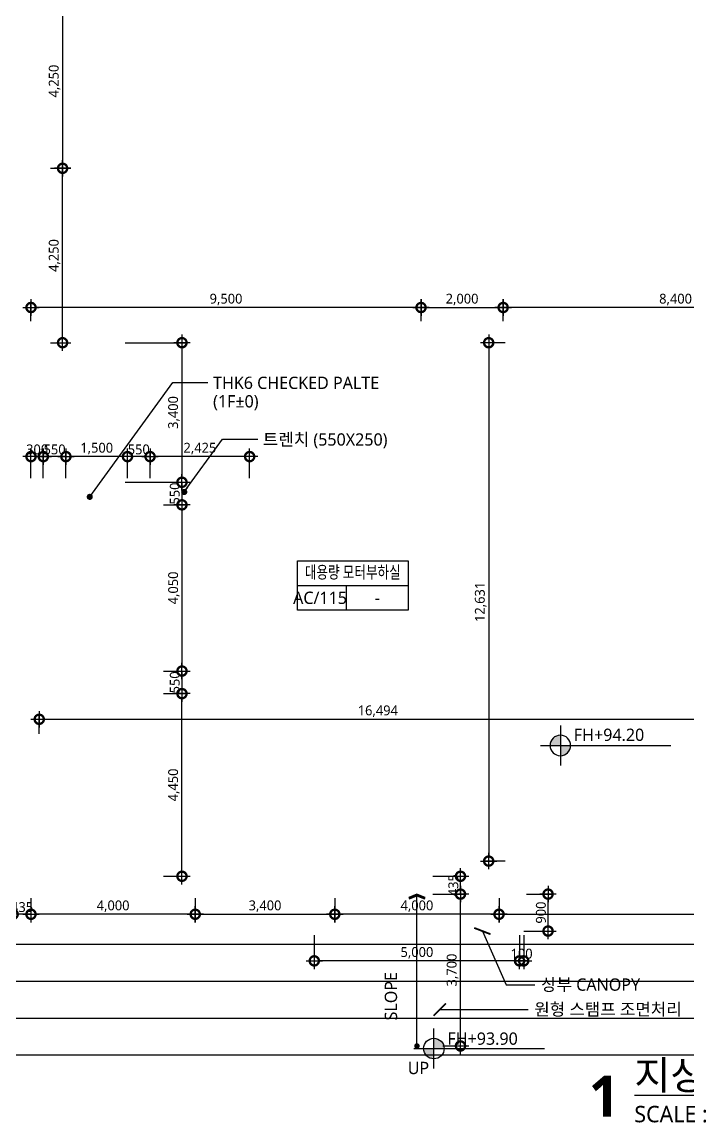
# Model space of a CAD drawing. Header units: millimetres. Extents: x 6046 to 249480, y 2179 to 57100.
# Drawn here: x 32453 to 48671, y 2179 to 29075 of the extents above; entities that cross this region are included whole.
import ezdxf
from ezdxf.enums import TextEntityAlignment as Align

# ---------------------------------------------------------------- set-up
doc = ezdxf.new("R2010")
doc.units = ezdxf.units.MM
doc.header["$LTSCALE"] = 100
doc.layers.get('DEFPOINTS').update_dxf_attribs({"color": 137})
for name, color, linetype in [('DIM1', 7, 'Continuous'), ('SYM', 6, 'Continuous'), ('SYM-LEAD', 6, 'Continuous'), ('SYM-LEVEL', 7, 'Continuous'), ('TEXT', 3, 'Continuous'), ('TEXT-NOTE', 6, 'Continuous')]:
    doc.layers.add(name, color=color, linetype=linetype)
doc.layers.add('TEMP', color=171, linetype='Continuous', plot=False)
doc.styles.add('스타일1', font='malgun.ttf')
doc.styles.add('스타일2', font='malgunbd.ttf')
doc.dimstyles.new('DIM-QD 1', dxfattribs={"dimtxt": 3, "dimasz": 1.5, "dimexe": 1, "dimexo": 0, "dimgap": 1, "dimtad": 1, "dimdec": 3, "dimdsep": 46, "dimlunit": 6, "dimtxsty": '스타일1', "dimblk1": 'ARCHTICK', "dimblk2": 'ARCHTICK', "dimsah": 1, "dimcen": 0, "dimclrd": 256, "dimclre": 256, "dimclrt": 3, "dimazin": 2, "dimtfac": 1, "dimtdec": 3, "dimtix": 1, "dimtmove": 2, "dimatfit": 3, "dimldrblk": 'ARCHTICK', "dimfxl": 1, "dimtolj": 1, "dimtzin": 0, "dimarcsym": 0})
doc.dimstyles.new('GAUN-100-I', dxfattribs={"dimscale": 100, "dimtxt": 2.4, "dimasz": 1, "dimexe": 1, "dimexo": 1, "dimgap": 0.5, "dimtad": 1, "dimdec": 0, "dimzin": 1, "dimdsep": 46, "dimlunit": 6, "dimtxsty": '스타일1', "dimblk": 'GAUN-DOT', "dimcen": -2, "dimdle": 2, "dimclrd": 256, "dimclre": 256, "dimclrt": 4, "dimadec": 0, "dimazin": 0, "dimtfac": 1, "dimtdec": 0, "dimtix": 1, "dimtmove": 2, "dimatfit": 3, "dimldrblk": 'DOTSMALL', "dimfxl": 1, "dimtolj": 1, "dimtzin": 1, "dimarcsym": 0})

# ---------------------------------------------------------------- blocks, each defined once
blk = doc.blocks.new('dwgtitle')
at = {"layer": 'SYM', "color": 3, "style": '스타일1'}
blk.add_text('SCALE :', height=4, dxfattribs=at).set_placement((12.25, -1.4))
for tag, p, height in [('%%UTITLE', (12.25, 6.59), 7), ('1/100', (34.89, -1.4), 4)]:
    blk.add_attdef(tag, p, '', height=height, dxfattribs=at)
at = {"layer": 'SYM', "color": 6, "style": '스타일2'}
blk.add_attdef('A', text='', height=10, dxfattribs=at).set_placement((4.89, 5), align=Align.MIDDLE)
blk = doc.blocks.new('room')
at = {"layer": 'TEXT-NOTE'}
for p, q in [((0, 0), (0, 12)), ((0, 12), (27, 12)), ((27, 12), (27, 0)), ((0, 6), (27, 6)), ((12, 0), (12, 6)), ((27, 0), (0, 0))]:
    blk.add_line(p, q, dxfattribs=at)
at = {"layer": 'TEXT-NOTE', "color": 3, "style": '스타일1'}
for tag, p in [('실명', (13.5, 9.28)), ('101', (5.53, 3.02)), ('2400', (19.5, 3))]:
    blk.add_attdef(tag, text='', height=3, dxfattribs=at).set_placement(p, align=Align.MIDDLE)
blk = doc.blocks.new('GAUN-DOT')
at = {"linetype": 'ByBlock'}
for p, q in [((2, 0), (-2, 0)), ((0, -2), (0, 2))]:
    blk.add_line(p, q, dxfattribs=at)
at = {"const_width": 2.25}
blk.add_lwpolyline([(0, 0.28125, 1), (0, -0.28125, 1)], format="xyb", close=True, dxfattribs=at)
blk = doc.blocks.new('*D80')
at = {"layer": 'DEFPOINTS', "color": 0, "transparency": 16777216}
for p in [(44170, 22120), (42170, 21687), (44170, 21687)]:
    blk.add_point(p, dxfattribs=at)
at = {"layer": 'DIM1', "lineweight": -2, "transparency": 16777216}
for p, q in [((42170, 21787), (42170, 22220)), ((42270, 22120), (44070, 22120)), ((44170, 21787), (44170, 22220))]:
    blk.add_line(p, q, dxfattribs=at)
at = {"layer": 'DIM1', "lineweight": -2, "transparency": 16777216, "xscale": 100, "yscale": 100, "zscale": 100, "rotation": 180}
blk.add_blockref('GAUN-DOT', (42170, 22120), dxfattribs=at)
at = {"layer": 'DIM1', "lineweight": -2, "transparency": 16777216, "xscale": 100, "yscale": 100, "zscale": 100}
blk.add_blockref('GAUN-DOT', (44170, 22120), dxfattribs=at)
at = {"layer": 'DIM1', "color": 4, "transparency": 16777216, "insert": (43170, 22314), "char_height": 240, "attachment_point": 5, "style": '스타일1'}
blk.add_mtext('\\A1;2,000', dxfattribs=at)
blk = doc.blocks.new('_DotSmall')
at = {"color": 0, "linetype": 'ByBlock', "const_width": 0.5}
blk.add_lwpolyline([(-0.0625, 0, 1), (0.0625, 0, 1)], format="xyb", close=True, dxfattribs=at)
blk = doc.blocks.new('*D81')
at = {"layer": 'DEFPOINTS', "color": 0, "transparency": 16777216}
for p in [(44170, 22120), (44170, 21687), (52570, 21687)]:
    blk.add_point(p, dxfattribs=at)
at = {"layer": 'DIM1', "lineweight": -2, "transparency": 16777216}
for p, q in [((44170, 21787), (44170, 22220)), ((52470, 22120), (44270, 22120)), ((52570, 21787), (52570, 22220))]:
    blk.add_line(p, q, dxfattribs=at)
at = {"layer": 'DIM1', "lineweight": -2, "transparency": 16777216, "xscale": 100, "yscale": 100, "zscale": 100, "rotation": 180}
blk.add_blockref('GAUN-DOT', (44170, 22120), dxfattribs=at)
at = {"layer": 'DIM1', "lineweight": -2, "transparency": 16777216, "xscale": 100, "yscale": 100, "zscale": 100}
blk.add_blockref('GAUN-DOT', (52570, 22120), dxfattribs=at)
at = {"layer": 'DIM1', "color": 4, "transparency": 16777216, "insert": (48370, 22314), "char_height": 240, "attachment_point": 5, "style": '스타일1'}
blk.add_mtext('\\A1;8,400', dxfattribs=at)
blk = doc.blocks.new('*D83')
at = {"layer": 'DEFPOINTS', "color": 0, "transparency": 16777216}
for p in [(32670, 22120), (32670, 21687), (42170, 21687)]:
    blk.add_point(p, dxfattribs=at)
at = {"layer": 'DIM1', "lineweight": -2, "transparency": 16777216}
for p, q in [((32670, 21787), (32670, 22220)), ((42070, 22120), (32770, 22120)), ((42170, 21787), (42170, 22220))]:
    blk.add_line(p, q, dxfattribs=at)
at = {"layer": 'DIM1', "lineweight": -2, "transparency": 16777216, "xscale": 100, "yscale": 100, "zscale": 100, "rotation": 180}
blk.add_blockref('GAUN-DOT', (32670, 22120), dxfattribs=at)
at = {"layer": 'DIM1', "lineweight": -2, "transparency": 16777216, "xscale": 100, "yscale": 100, "zscale": 100}
blk.add_blockref('GAUN-DOT', (42170, 22120), dxfattribs=at)
at = {"layer": 'DIM1', "color": 4, "transparency": 16777216, "insert": (37420, 22314), "char_height": 240, "attachment_point": 5, "style": '스타일1'}
blk.add_mtext('\\A1;9,500', dxfattribs=at)
blk = doc.blocks.new('*D95')
at = {"layer": 'DEFPOINTS', "color": 0, "transparency": 16777216}
for p in [(36670, 7827), (40070, 7827), (40070, 7336)]:
    blk.add_point(p, dxfattribs=at)
at = {"layer": 'DIM1', "lineweight": -2, "transparency": 16777216}
for p, q in [((36670, 7727), (36670, 7236)), ((40070, 7727), (40070, 7236)), ((36770, 7336), (39970, 7336))]:
    blk.add_line(p, q, dxfattribs=at)
at = {"layer": 'DIM1', "lineweight": -2, "transparency": 16777216, "xscale": 100, "yscale": 100, "zscale": 100, "rotation": 180}
blk.add_blockref('GAUN-DOT', (36670, 7336), dxfattribs=at)
at = {"layer": 'DIM1', "lineweight": -2, "transparency": 16777216, "xscale": 100, "yscale": 100, "zscale": 100}
blk.add_blockref('GAUN-DOT', (40070, 7336), dxfattribs=at)
at = {"layer": 'DIM1', "color": 4, "transparency": 16777216, "insert": (38370, 7531), "char_height": 240, "attachment_point": 5, "style": '스타일1'}
blk.add_mtext('\\A1;3,400', dxfattribs=at)
blk = doc.blocks.new('*D96')
at = {"layer": 'DEFPOINTS', "color": 0, "transparency": 16777216}
for p in [(40070, 7827), (44070, 7827), (40070, 7336)]:
    blk.add_point(p, dxfattribs=at)
at = {"layer": 'DIM1', "lineweight": -2, "transparency": 16777216}
for p, q in [((40070, 7727), (40070, 7236)), ((44070, 7727), (44070, 7236)), ((43970, 7336), (40170, 7336))]:
    blk.add_line(p, q, dxfattribs=at)
at = {"layer": 'DIM1', "lineweight": -2, "transparency": 16777216, "xscale": 100, "yscale": 100, "zscale": 100, "rotation": 180}
blk.add_blockref('GAUN-DOT', (40070, 7336), dxfattribs=at)
at = {"layer": 'DIM1', "lineweight": -2, "transparency": 16777216, "xscale": 100, "yscale": 100, "zscale": 100}
blk.add_blockref('GAUN-DOT', (44070, 7336), dxfattribs=at)
at = {"layer": 'DIM1', "color": 4, "transparency": 16777216, "insert": (42070, 7531), "char_height": 240, "attachment_point": 5, "style": '스타일1'}
blk.add_mtext('\\A1;4,000', dxfattribs=at)
blk = doc.blocks.new('*D97')
at = {"layer": 'DEFPOINTS', "color": 0, "transparency": 16777216}
for p in [(44070, 7827), (56670, 7827), (56670, 7336)]:
    blk.add_point(p, dxfattribs=at)
at = {"layer": 'DIM1', "lineweight": -2, "transparency": 16777216}
for p, q in [((44070, 7727), (44070, 7236)), ((56670, 7727), (56670, 7236)), ((44170, 7336), (56570, 7336))]:
    blk.add_line(p, q, dxfattribs=at)
at = {"layer": 'DIM1', "lineweight": -2, "transparency": 16777216, "xscale": 100, "yscale": 100, "zscale": 100, "rotation": 180}
blk.add_blockref('GAUN-DOT', (44070, 7336), dxfattribs=at)
at = {"layer": 'DIM1', "lineweight": -2, "transparency": 16777216, "xscale": 100, "yscale": 100, "zscale": 100}
blk.add_blockref('GAUN-DOT', (56670, 7336), dxfattribs=at)
at = {"layer": 'DIM1', "color": 4, "transparency": 16777216, "insert": (50370, 7531), "char_height": 240, "attachment_point": 5, "style": '스타일1'}
blk.add_mtext('\\A1;12,600', dxfattribs=at)
blk = doc.blocks.new('LEVEL1')
at = {"layer": 'SYM-LEVEL'}
h = blk.add_hatch(color=6, dxfattribs=at)
edge = h.paths.add_edge_path()
edge.add_ellipse((4.87, 0), major_axis=(1.77, 1.77), ratio=1, start_angle=405, end_angle=495)
edge.add_line((2.37, 0), (4.87, 0))
edge.add_line((4.87, 0), (4.87, 2.5))
edge = h.paths.add_edge_path()
edge.add_ellipse((4.87, 0), major_axis=(1.77, 1.77), ratio=1, start_angle=225, end_angle=315)
edge.add_line((7.37, 0), (4.87, 0))
edge.add_line((4.87, 0), (4.87, -2.5))
at = {"layer": 'SYM-LEVEL', "color": 6}
for p, q in [((4.87, 4.87), (4.87, -4.87)), ((0, 0), (9.74, 0)), ((9.07, 0), (31.8, 0))]:
    blk.add_line(p, q, dxfattribs=at)
blk.add_ellipse((4.87, 0), major_axis=(1.77, 1.77), ratio=1, start_param=5.497787, end_param=11.780972, dxfattribs=at)
at = {"layer": 'SYM-LEVEL', "color": 3, "style": '스타일1'}
for tag, p in [('1층-바닥마감', (8.16, 1.11)), ('EL-+100', (8.16, -3.93))]:
    blk.add_attdef(tag, p, '', height=3, dxfattribs=at)
blk = doc.blocks.new('*D99')
at = {"layer": 'DEFPOINTS', "color": 0, "transparency": 16777216}
for p in [(44642, 7827), (45264, 7827), (44570, 6927)]:
    blk.add_point(p, dxfattribs=at)
at = {"layer": 'DIM1', "lineweight": -2, "transparency": 16777216}
for p, q in [((44742, 7827), (45364, 7827)), ((45264, 7027), (45264, 7727)), ((44670, 6927), (45364, 6927))]:
    blk.add_line(p, q, dxfattribs=at)
at = {"layer": 'DIM1', "lineweight": -2, "transparency": 16777216, "xscale": 100, "yscale": 100, "zscale": 100}
for p, rotation in [((45264, 7827), 90), ((45264, 6927), 270)]:
    blk.add_blockref('GAUN-DOT', p, dxfattribs=dict(at, rotation=rotation))
at = {"layer": 'DIM1', "color": 4, "transparency": 16777216, "insert": (45090, 7377), "char_height": 240, "attachment_point": 5, "rotation": 90, "style": '스타일1'}
blk.add_mtext('\\A1;900', dxfattribs=at)
blk = doc.blocks.new('*D100')
at = {"layer": 'DEFPOINTS', "color": 0, "transparency": 16777216}
for p in [(39570, 6927), (44570, 6927), (39570, 6201)]:
    blk.add_point(p, dxfattribs=at)
at = {"layer": 'DIM1', "lineweight": -2, "transparency": 16777216}
for p, q in [((39570, 6827), (39570, 6101)), ((44570, 6827), (44570, 6101)), ((44470, 6201), (39670, 6201))]:
    blk.add_line(p, q, dxfattribs=at)
at = {"layer": 'DIM1', "lineweight": -2, "transparency": 16777216, "xscale": 100, "yscale": 100, "zscale": 100, "rotation": 180}
blk.add_blockref('GAUN-DOT', (39570, 6201), dxfattribs=at)
at = {"layer": 'DIM1', "lineweight": -2, "transparency": 16777216, "xscale": 100, "yscale": 100, "zscale": 100}
blk.add_blockref('GAUN-DOT', (44570, 6201), dxfattribs=at)
at = {"layer": 'DIM1', "color": 4, "transparency": 16777216, "insert": (42070, 6395), "char_height": 240, "attachment_point": 5, "style": '스타일1'}
blk.add_mtext('\\A1;5,000', dxfattribs=at)
blk = doc.blocks.new('*D101')
at = {"layer": 'DEFPOINTS', "color": 0, "transparency": 16777216}
for p in [(44570, 6927), (44670, 6927), (44670, 6201)]:
    blk.add_point(p, dxfattribs=at)
at = {"layer": 'DIM1', "lineweight": -2, "transparency": 16777216}
for p, q in [((44570, 6827), (44570, 6101)), ((44670, 6827), (44670, 6101)), ((44470, 6201), (44370, 6201)), ((44570, 6201), (44670, 6201)), ((44770, 6201), (44870, 6201))]:
    blk.add_line(p, q, dxfattribs=at)
at = {"layer": 'DIM1', "lineweight": -2, "transparency": 16777216, "xscale": 100, "yscale": 100, "zscale": 100}
blk.add_blockref('GAUN-DOT', (44570, 6201), dxfattribs=at)
at = {"layer": 'DIM1', "lineweight": -2, "transparency": 16777216, "xscale": 100, "yscale": 100, "zscale": 100, "rotation": 180}
blk.add_blockref('GAUN-DOT', (44670, 6201), dxfattribs=at)
at = {"layer": 'DIM1', "color": 4, "transparency": 16777216, "insert": (44620, 6376), "char_height": 240, "attachment_point": 5, "style": '스타일1'}
blk.add_mtext('\\A1;100', dxfattribs=at)
blk = doc.blocks.new('*D102')
at = {"layer": 'DEFPOINTS', "color": 0, "transparency": 16777216}
for p in [(42600, 7827), (43131, 7827), (42600, 4127)]:
    blk.add_point(p, dxfattribs=at)
at = {"layer": 'DIM1', "lineweight": -2, "transparency": 16777216}
for p, q in [((42700, 7827), (43231, 7827)), ((43131, 4227), (43131, 7727)), ((42700, 4127), (43231, 4127))]:
    blk.add_line(p, q, dxfattribs=at)
at = {"layer": 'DIM1', "lineweight": -2, "transparency": 16777216, "xscale": 100, "yscale": 100, "zscale": 100}
for p, rotation in [((43131, 7827), 90), ((43131, 4127), 270)]:
    blk.add_blockref('GAUN-DOT', p, dxfattribs=dict(at, rotation=rotation))
at = {"layer": 'DIM1', "color": 4, "transparency": 16777216, "insert": (42937, 5977), "char_height": 240, "attachment_point": 5, "rotation": 90, "style": '스타일1'}
blk.add_mtext('\\A1;3,700', dxfattribs=at)
blk = doc.blocks.new('_ARCHTICK')
at = {"color": 0, "linetype": 'ByBlock', "const_width": 0.15}
blk.add_lwpolyline([(-0.5, -0.5), (0.5, 0.5)], dxfattribs=at)
blk = doc.blocks.new('*D108')
at = {"layer": 'DEFPOINTS', "color": 0, "transparency": 16777216}
for p in [(42355, 8262), (43131, 8262), (42355, 7827)]:
    blk.add_point(p, dxfattribs=at)
at = {"layer": 'DIM1', "lineweight": -2, "transparency": 16777216}
for p, q in [((43131, 8362), (43131, 8462)), ((42455, 8262), (43231, 8262)), ((43131, 7827), (43131, 8262)), ((42455, 7827), (43231, 7827)), ((43131, 7727), (43131, 7627))]:
    blk.add_line(p, q, dxfattribs=at)
at = {"layer": 'DIM1', "lineweight": -2, "transparency": 16777216, "xscale": 100, "yscale": 100, "zscale": 100}
for p, rotation in [((43131, 8262), 270), ((43131, 7827), 90)]:
    blk.add_blockref('GAUN-DOT', p, dxfattribs=dict(at, rotation=rotation))
at = {"layer": 'DIM1', "color": 4, "transparency": 16777216, "insert": (42957, 8045), "char_height": 240, "attachment_point": 5, "rotation": 90, "style": '스타일1'}
blk.add_mtext('\\A1;435', dxfattribs=at)
blk = doc.blocks.new('arrowx')
at = {"layer": 'SYM', "color": 6}
blk.add_lwpolyline([(-0.2, -0.5), (-0.293, -0.463), (-0.108, 0), (-0.293, 0.463), (-0.2, 0.5), (0, 0)], close=True, dxfattribs=at)
for points in [[(-0.2, 0.5), (-0.293, 0.463), (0, 0), (-0.108, 0)], [(0, 0), (-0.108, 0), (-0.2, -0.5), (-0.293, -0.463)]]:
    blk.add_solid(points, dxfattribs=at)
blk = doc.blocks.new('*D230')
at = {"layer": 'DEFPOINTS', "color": 0, "transparency": 16777216}
for p in [(32235, 7827), (32670, 7827), (32235, 7336)]:
    blk.add_point(p, dxfattribs=at)
at = {"layer": 'DIM1', "lineweight": -2, "transparency": 16777216}
for p, q in [((32235, 7727), (32235, 7236)), ((32670, 7727), (32670, 7236)), ((32135, 7336), (32035, 7336)), ((32670, 7336), (32235, 7336)), ((32770, 7336), (32870, 7336))]:
    blk.add_line(p, q, dxfattribs=at)
at = {"layer": 'DIM1', "lineweight": -2, "transparency": 16777216, "xscale": 100, "yscale": 100, "zscale": 100}
blk.add_blockref('GAUN-DOT', (32235, 7336), dxfattribs=at)
at = {"layer": 'DIM1', "lineweight": -2, "transparency": 16777216, "xscale": 100, "yscale": 100, "zscale": 100, "rotation": 180}
blk.add_blockref('GAUN-DOT', (32670, 7336), dxfattribs=at)
at = {"layer": 'DIM1', "color": 4, "transparency": 16777216, "insert": (32453, 7510), "char_height": 240, "attachment_point": 5, "style": '스타일1'}
blk.add_mtext('\\A1;435', dxfattribs=at)
blk = doc.blocks.new('*D231')
at = {"layer": 'DEFPOINTS', "color": 0, "transparency": 16777216}
for p in [(32670, 7827), (36670, 7827), (32670, 7336)]:
    blk.add_point(p, dxfattribs=at)
at = {"layer": 'DIM1', "lineweight": -2, "transparency": 16777216}
for p, q in [((32670, 7727), (32670, 7236)), ((36670, 7727), (36670, 7236)), ((36570, 7336), (32770, 7336))]:
    blk.add_line(p, q, dxfattribs=at)
at = {"layer": 'DIM1', "lineweight": -2, "transparency": 16777216, "xscale": 100, "yscale": 100, "zscale": 100, "rotation": 180}
blk.add_blockref('GAUN-DOT', (32670, 7336), dxfattribs=at)
at = {"layer": 'DIM1', "lineweight": -2, "transparency": 16777216, "xscale": 100, "yscale": 100, "zscale": 100}
blk.add_blockref('GAUN-DOT', (36670, 7336), dxfattribs=at)
at = {"layer": 'DIM1', "color": 4, "transparency": 16777216, "insert": (34670, 7531), "char_height": 240, "attachment_point": 5, "style": '스타일1'}
blk.add_mtext('\\A1;4,000', dxfattribs=at)
blk = doc.blocks.new('*D232')
at = {"layer": 'DEFPOINTS', "color": 0, "transparency": 16777216}
for p in [(33049, 25512), (33439, 25512), (33049, 21262)]:
    blk.add_point(p, dxfattribs=at)
at = {"layer": 'DIM1', "lineweight": -2, "transparency": 16777216}
for p, q in [((33149, 25512), (33539, 25512)), ((33439, 21362), (33439, 25412)), ((33149, 21262), (33539, 21262))]:
    blk.add_line(p, q, dxfattribs=at)
at = {"layer": 'DIM1', "lineweight": -2, "transparency": 16777216, "xscale": 100, "yscale": 100, "zscale": 100}
for p, rotation in [((33439, 25512), 90), ((33439, 21262), 270)]:
    blk.add_blockref('GAUN-DOT', p, dxfattribs=dict(at, rotation=rotation))
at = {"layer": 'DIM1', "color": 4, "transparency": 16777216, "insert": (33245, 23387), "char_height": 240, "attachment_point": 5, "rotation": 90, "style": '스타일1'}
blk.add_mtext('\\A1;4,250', dxfattribs=at)
blk = doc.blocks.new('*D233')
at = {"layer": 'DEFPOINTS', "color": 0, "transparency": 16777216}
for p in [(33049, 29762), (33049, 25512), (33439, 25512)]:
    blk.add_point(p, dxfattribs=at)
at = {"layer": 'DIM1', "lineweight": -2, "transparency": 16777216}
for p, q in [((33149, 29762), (33539, 29762)), ((33439, 29662), (33439, 25612)), ((33149, 25512), (33539, 25512))]:
    blk.add_line(p, q, dxfattribs=at)
at = {"layer": 'DIM1', "lineweight": -2, "transparency": 16777216, "xscale": 100, "yscale": 100, "zscale": 100}
for p, rotation in [((33439, 29762), 90), ((33439, 25512), 270)]:
    blk.add_blockref('GAUN-DOT', p, dxfattribs=dict(at, rotation=rotation))
at = {"layer": 'DIM1', "color": 4, "transparency": 16777216, "insert": (33245, 27637), "char_height": 240, "attachment_point": 5, "rotation": 90, "style": '스타일1'}
blk.add_mtext('\\A1;4,250', dxfattribs=at)
blk = doc.blocks.new('*D271')
at = {"layer": 'DEFPOINTS', "color": 0, "transparency": 16777216}
for p in [(32670, 18487), (32670, 17862), (32970, 17862)]:
    blk.add_point(p, dxfattribs=at)
at = {"layer": 'DIM1', "lineweight": -2, "transparency": 16777216}
for p, q in [((32670, 17962), (32670, 18587)), ((32970, 17962), (32970, 18587)), ((32570, 18487), (32470, 18487)), ((32970, 18487), (32670, 18487)), ((33070, 18487), (33170, 18487))]:
    blk.add_line(p, q, dxfattribs=at)
at = {"layer": 'DIM1', "lineweight": -2, "transparency": 16777216, "xscale": 100, "yscale": 100, "zscale": 100}
blk.add_blockref('GAUN-DOT', (32670, 18487), dxfattribs=at)
at = {"layer": 'DIM1', "lineweight": -2, "transparency": 16777216, "xscale": 100, "yscale": 100, "zscale": 100, "rotation": 180}
blk.add_blockref('GAUN-DOT', (32970, 18487), dxfattribs=at)
at = {"layer": 'DIM1', "color": 4, "transparency": 16777216, "insert": (32820, 18661), "char_height": 240, "attachment_point": 5, "style": '스타일1'}
blk.add_mtext('\\A1;300', dxfattribs=at)
blk = doc.blocks.new('*D284')
at = {"layer": 'DEFPOINTS', "color": 0, "transparency": 16777216}
for p in [(35913, 17862), (35913, 17312), (36347, 17312)]:
    blk.add_point(p, dxfattribs=at)
at = {"layer": 'DIM1', "lineweight": -2, "transparency": 16777216}
for p, q in [((36347, 17962), (36347, 18062)), ((36013, 17862), (36447, 17862)), ((36347, 17862), (36347, 17312)), ((36013, 17312), (36447, 17312)), ((36347, 17212), (36347, 17112))]:
    blk.add_line(p, q, dxfattribs=at)
at = {"layer": 'DIM1', "lineweight": -2, "transparency": 16777216, "xscale": 100, "yscale": 100, "zscale": 100}
for p, rotation in [((36347, 17862), 270), ((36347, 17312), 90)]:
    blk.add_blockref('GAUN-DOT', p, dxfattribs=dict(at, rotation=rotation))
at = {"layer": 'DIM1', "color": 4, "transparency": 16777216, "insert": (36173, 17587), "char_height": 240, "attachment_point": 5, "rotation": 90, "style": '스타일1'}
blk.add_mtext('\\A1;550', dxfattribs=at)
blk = doc.blocks.new('*D348')
at = {"layer": 'DEFPOINTS', "color": 0, "transparency": 16777216}
for p in [(44319, 21262), (43818, 8631), (44319, 8631)]:
    blk.add_point(p, dxfattribs=at)
at = {"layer": 'DIM1', "lineweight": -2, "transparency": 16777216}
for p, q in [((44219, 21262), (43718, 21262)), ((43818, 21162), (43818, 8731)), ((44219, 8631), (43718, 8631))]:
    blk.add_line(p, q, dxfattribs=at)
at = {"layer": 'DIM1', "lineweight": -2, "transparency": 16777216, "xscale": 100, "yscale": 100, "zscale": 100}
for p, rotation in [((43818, 21262), 90), ((43818, 8631), 270)]:
    blk.add_blockref('GAUN-DOT', p, dxfattribs=dict(at, rotation=rotation))
at = {"layer": 'DIM1', "color": 4, "transparency": 16777216, "insert": (43624, 14947), "char_height": 240, "attachment_point": 5, "rotation": 90, "style": '스타일1'}
blk.add_mtext('\\A1;12,631', dxfattribs=at)
blk = doc.blocks.new('*D349')
at = {"layer": 'DEFPOINTS', "color": 0, "transparency": 16777216}
for p in [(49364, 12087), (32870, 11631), (49364, 11631)]:
    blk.add_point(p, dxfattribs=at)
at = {"layer": 'DIM1', "lineweight": -2, "transparency": 16777216}
for p, q in [((32870, 11731), (32870, 12187)), ((49364, 11731), (49364, 12187)), ((32970, 12087), (49264, 12087))]:
    blk.add_line(p, q, dxfattribs=at)
at = {"layer": 'DIM1', "lineweight": -2, "transparency": 16777216, "xscale": 100, "yscale": 100, "zscale": 100, "rotation": 180}
blk.add_blockref('GAUN-DOT', (32870, 12087), dxfattribs=at)
at = {"layer": 'DIM1', "lineweight": -2, "transparency": 16777216, "xscale": 100, "yscale": 100, "zscale": 100}
blk.add_blockref('GAUN-DOT', (49364, 12087), dxfattribs=at)
at = {"layer": 'DIM1', "color": 4, "transparency": 16777216, "insert": (41117, 12282), "char_height": 240, "attachment_point": 5, "style": '스타일1'}
blk.add_mtext('\\A1;16,494', dxfattribs=at)
blk = doc.blocks.new('*D427')
at = {"layer": 'DEFPOINTS', "color": 0, "transparency": 16777216}
for p in [(35801, 12712), (36347, 12712), (35801, 8262)]:
    blk.add_point(p, dxfattribs=at)
at = {"layer": 'DIM1', "lineweight": -2, "transparency": 16777216}
for p, q in [((35901, 12712), (36447, 12712)), ((36347, 8362), (36347, 12612)), ((35901, 8262), (36447, 8262))]:
    blk.add_line(p, q, dxfattribs=at)
at = {"layer": 'DIM1', "lineweight": -2, "transparency": 16777216, "xscale": 100, "yscale": 100, "zscale": 100}
for p, rotation in [((36347, 12712), 90), ((36347, 8262), 270)]:
    blk.add_blockref('GAUN-DOT', p, dxfattribs=dict(at, rotation=rotation))
at = {"layer": 'DIM1', "color": 4, "transparency": 16777216, "insert": (36153, 10487), "char_height": 240, "attachment_point": 5, "rotation": 90, "style": '스타일1'}
blk.add_mtext('\\A1;4,450', dxfattribs=at)
blk = doc.blocks.new('*D428')
at = {"layer": 'DEFPOINTS', "color": 0, "transparency": 16777216}
for p in [(35801, 17312), (35801, 13262), (36347, 13262)]:
    blk.add_point(p, dxfattribs=at)
at = {"layer": 'DIM1', "lineweight": -2, "transparency": 16777216}
for p, q in [((35901, 17312), (36447, 17312)), ((36347, 17212), (36347, 13362)), ((35901, 13262), (36447, 13262))]:
    blk.add_line(p, q, dxfattribs=at)
at = {"layer": 'DIM1', "lineweight": -2, "transparency": 16777216, "xscale": 100, "yscale": 100, "zscale": 100}
for p, rotation in [((36347, 17312), 90), ((36347, 13262), 270)]:
    blk.add_blockref('GAUN-DOT', p, dxfattribs=dict(at, rotation=rotation))
at = {"layer": 'DIM1', "color": 4, "transparency": 16777216, "insert": (36153, 15287), "char_height": 240, "attachment_point": 5, "rotation": 90, "style": '스타일1'}
blk.add_mtext('\\A1;4,050', dxfattribs=at)
blk = doc.blocks.new('*D429')
at = {"layer": 'DEFPOINTS', "color": 0, "transparency": 16777216}
for p in [(34861, 21262), (34861, 17862), (36347, 17862)]:
    blk.add_point(p, dxfattribs=at)
at = {"layer": 'DIM1', "lineweight": -2, "transparency": 16777216}
for p, q in [((34961, 21262), (36447, 21262)), ((36347, 21162), (36347, 17962)), ((34961, 17862), (36447, 17862))]:
    blk.add_line(p, q, dxfattribs=at)
at = {"layer": 'DIM1', "lineweight": -2, "transparency": 16777216, "xscale": 100, "yscale": 100, "zscale": 100}
for p, rotation in [((36347, 21262), 90), ((36347, 17862), 270)]:
    blk.add_blockref('GAUN-DOT', p, dxfattribs=dict(at, rotation=rotation))
at = {"layer": 'DIM1', "color": 4, "transparency": 16777216, "insert": (36153, 19562), "char_height": 240, "attachment_point": 5, "rotation": 90, "style": '스타일1'}
blk.add_mtext('\\A1;3,400', dxfattribs=at)
blk = doc.blocks.new('*D486')
at = {"layer": 'DEFPOINTS', "color": 0, "transparency": 16777216}
for p in [(35913, 13262), (35913, 12712), (36347, 12712)]:
    blk.add_point(p, dxfattribs=at)
at = {"layer": 'DIM1', "lineweight": -2, "transparency": 16777216}
for p, q in [((36347, 13362), (36347, 13462)), ((36013, 13262), (36447, 13262)), ((36347, 13262), (36347, 12712)), ((36013, 12712), (36447, 12712)), ((36347, 12612), (36347, 12512))]:
    blk.add_line(p, q, dxfattribs=at)
at = {"layer": 'DIM1', "lineweight": -2, "transparency": 16777216, "xscale": 100, "yscale": 100, "zscale": 100}
for p, rotation in [((36347, 13262), 270), ((36347, 12712), 90)]:
    blk.add_blockref('GAUN-DOT', p, dxfattribs=dict(at, rotation=rotation))
at = {"layer": 'DIM1', "color": 4, "transparency": 16777216, "insert": (36173, 12987), "char_height": 240, "attachment_point": 5, "rotation": 90, "style": '스타일1'}
blk.add_mtext('\\A1;550', dxfattribs=at)
blk = doc.blocks.new('*D487')
at = {"layer": 'DEFPOINTS', "color": 0, "transparency": 16777216}
for p in [(32970, 18487), (32970, 17862), (33520, 17862)]:
    blk.add_point(p, dxfattribs=at)
at = {"layer": 'DIM1', "lineweight": -2, "transparency": 16777216}
for p, q in [((32970, 17962), (32970, 18587)), ((33520, 17962), (33520, 18587)), ((32870, 18487), (32770, 18487)), ((33520, 18487), (32970, 18487)), ((33620, 18487), (33720, 18487))]:
    blk.add_line(p, q, dxfattribs=at)
at = {"layer": 'DIM1', "lineweight": -2, "transparency": 16777216, "xscale": 100, "yscale": 100, "zscale": 100}
blk.add_blockref('GAUN-DOT', (32970, 18487), dxfattribs=at)
at = {"layer": 'DIM1', "lineweight": -2, "transparency": 16777216, "xscale": 100, "yscale": 100, "zscale": 100, "rotation": 180}
blk.add_blockref('GAUN-DOT', (33520, 18487), dxfattribs=at)
at = {"layer": 'DIM1', "color": 4, "transparency": 16777216, "insert": (33245, 18661), "char_height": 240, "attachment_point": 5, "style": '스타일1'}
blk.add_mtext('\\A1;550', dxfattribs=at)
blk = doc.blocks.new('*D488')
at = {"layer": 'DEFPOINTS', "color": 0, "transparency": 16777216}
for p in [(33520, 18487), (33520, 17862), (35020, 17862)]:
    blk.add_point(p, dxfattribs=at)
at = {"layer": 'DIM1', "lineweight": -2, "transparency": 16777216}
for p, q in [((33520, 17962), (33520, 18587)), ((35020, 17962), (35020, 18587)), ((34920, 18487), (33620, 18487))]:
    blk.add_line(p, q, dxfattribs=at)
at = {"layer": 'DIM1', "lineweight": -2, "transparency": 16777216, "xscale": 100, "yscale": 100, "zscale": 100, "rotation": 180}
blk.add_blockref('GAUN-DOT', (33520, 18487), dxfattribs=at)
at = {"layer": 'DIM1', "lineweight": -2, "transparency": 16777216, "xscale": 100, "yscale": 100, "zscale": 100}
blk.add_blockref('GAUN-DOT', (35020, 18487), dxfattribs=at)
at = {"layer": 'DIM1', "color": 4, "transparency": 16777216, "insert": (34270, 18682), "char_height": 240, "attachment_point": 5, "style": '스타일1'}
blk.add_mtext('\\A1;1,500', dxfattribs=at)
blk = doc.blocks.new('*D489')
at = {"layer": 'DEFPOINTS', "color": 0, "transparency": 16777216}
for p in [(35020, 18487), (35020, 17862), (35570, 17862)]:
    blk.add_point(p, dxfattribs=at)
at = {"layer": 'DIM1', "lineweight": -2, "transparency": 16777216}
for p, q in [((35020, 17962), (35020, 18587)), ((35570, 17962), (35570, 18587)), ((34920, 18487), (34820, 18487)), ((35570, 18487), (35020, 18487)), ((35670, 18487), (35770, 18487))]:
    blk.add_line(p, q, dxfattribs=at)
at = {"layer": 'DIM1', "lineweight": -2, "transparency": 16777216, "xscale": 100, "yscale": 100, "zscale": 100}
blk.add_blockref('GAUN-DOT', (35020, 18487), dxfattribs=at)
at = {"layer": 'DIM1', "lineweight": -2, "transparency": 16777216, "xscale": 100, "yscale": 100, "zscale": 100, "rotation": 180}
blk.add_blockref('GAUN-DOT', (35570, 18487), dxfattribs=at)
at = {"layer": 'DIM1', "color": 4, "transparency": 16777216, "insert": (35295, 18661), "char_height": 240, "attachment_point": 5, "style": '스타일1'}
blk.add_mtext('\\A1;550', dxfattribs=at)
blk = doc.blocks.new('*D490')
at = {"layer": 'DEFPOINTS', "color": 0, "transparency": 16777216}
for p in [(35570, 18487), (35570, 17862), (37995, 17862)]:
    blk.add_point(p, dxfattribs=at)
at = {"layer": 'DIM1', "lineweight": -2, "transparency": 16777216}
for p, q in [((35570, 17962), (35570, 18587)), ((37995, 17962), (37995, 18587)), ((37895, 18487), (35670, 18487))]:
    blk.add_line(p, q, dxfattribs=at)
at = {"layer": 'DIM1', "lineweight": -2, "transparency": 16777216, "xscale": 100, "yscale": 100, "zscale": 100, "rotation": 180}
blk.add_blockref('GAUN-DOT', (35570, 18487), dxfattribs=at)
at = {"layer": 'DIM1', "lineweight": -2, "transparency": 16777216, "xscale": 100, "yscale": 100, "zscale": 100}
blk.add_blockref('GAUN-DOT', (37995, 18487), dxfattribs=at)
at = {"layer": 'DIM1', "color": 4, "transparency": 16777216, "insert": (36783, 18682), "char_height": 240, "attachment_point": 5, "style": '스타일1'}
blk.add_mtext('\\A1;2,425', dxfattribs=at)

msp = doc.modelspace()

# ---------------------------------------------------------------- linework, layer by layer
at = {"layer": 'SYM'}
msp.add_line((42070.4, 4093.9), (42070.4, 7827.2), dxfattribs=at)
at = {"layer": 'SYM', "const_width": 66.7}
msp.add_lwpolyline([(42037, 4127.2, 1), (42103.7, 4127.2, 1)], format="xyb", close=True, dxfattribs=at)
at = {"layer": 'TEMP'}
for points in [[(28132.4, 55500), (72450, 55500), (72450, 3900), (28132.4, 3900)], [(29032.4, 54600), (71550, 54600), (71550, 4800), (29032.4, 4800)], [(29932.4, 53700), (70650, 53700), (70650, 5700), (29932.4, 5700)], [(30832.4, 52800), (67750, 52800), (67750, 6600), (30832.4, 6600)], [(30832.4, 52800), (69750, 52800), (69750, 6600), (30832.4, 6600)]]:
    msp.add_lwpolyline(points, close=True, dxfattribs=at)

# ---------------------------------------------------------------- block references
at = {"layer": 'SYM', "xscale": -400.0000000000001, "yscale": 400.0000000000001, "zscale": 400.0000000000001, "rotation": 270}
msp.add_blockref('arrowx', (42070.4, 7827.2), dxfattribs=at)
at = {"layer": 'SYM', "xscale": 100, "yscale": 100, "zscale": 100}
msp.add_blockref('dwgtitle', (46140.9, 2407.4, -0.5), dxfattribs=at).add_auto_attribs({'%%UTITLE': '%%U지상1층 확대평면도-1', '1/100': '1/200(A3)', 'A': '1'})
at = {"layer": 'SYM-LEVEL'}
ref = msp.add_blockref('LEVEL1', (45076.1, 11448.7), dxfattribs=dict(at, xscale=100, yscale=100, zscale=100))
ref.add_attrib('1층-바닥마감', 'FH+94.20', (45891.8, 11559.2), dxfattribs={"color": 3, "height": 300, "style": '스타일1'})
ref = msp.add_blockref('LEVEL1', (41996.8, 4064), dxfattribs=dict(at, xscale=-100, yscale=100, zscale=100, rotation=180))
ref.add_attrib('EL-+100', 'FH+93.90', (42812.5, 4157), dxfattribs={"color": 3, "height": 300, "style": '스타일1'})
at = {"layer": 'TEXT-NOTE'}
ref = msp.add_blockref('room', (39157.7, 14745.4), dxfattribs=dict(at, xscale=100, yscale=100, zscale=100))
ref.add_attrib('2400', '-', dxfattribs={"color": 3, "height": 300, "style": '스타일1'}).set_placement((41107.7, 15045.4), align=Align.MIDDLE_CENTER)
ref.add_attrib('101', 'AC/115', dxfattribs={"color": 3, "height": 300, "style": '스타일1'}).set_placement((39710.3, 15047.2), align=Align.MIDDLE)
ref.add_attrib('실명', '대용량 모터부하실', dxfattribs={"color": 3, "height": 300, "style": '스타일1', "width": 0.75}).set_placement((40507.7, 15673.6), align=Align.MIDDLE)

# ---------------------------------------------------------------- texts
at = {"layer": 'SYM', "color": 3, "style": '스타일1'}
msp.add_attdef('SLOPE', (41586.1, 4749.5), 'SLOPE', height=300, rotation=90, dxfattribs=at)
at = {"layer": 'TEXT', "color": 3, "style": '스타일1'}
for s, p in [('THK6 CHECKED PALTE', (37104.7, 20134.8, -0.5)), ('(1F±0)', (37104.7, 19684.8, -0.5)), ('트렌치 (550X250)', (38317.6, 18754.8, -0.5)), ('상부 CANOPY', (45095.3, 5472.9)), ('원형 스탬프 조면처리', (44928.1, 4871.5))]:
    msp.add_text(s, height=300, dxfattribs=at).set_placement(p)
msp.add_text('UP', height=300, dxfattribs=at).set_placement((42107.8, 3441.2), align=Align.CENTER)

# ---------------------------------------------------------------- dimensions: what is measured, and where the dimension line sits
at = {"layer": 'DIM1'}
for base, p1, p2, angle, picture, middle in [((33438.7, 25512.2), (33049.3, 29762.2), (33049.3, 25512.2), 90, '*D233', (33244.6, 27637.2)), ((33438.7, 25512.2), (33049.3, 21262.2), (33049.3, 25512.2), 270, '*D232', (33244.6, 23387.2)), ((32670.4, 22119.8), (42170.4, 21687.2), (32670.4, 21687.2), 180, '*D83', (37420.4, 22314)), ((44170.4, 22119.8), (52570.4, 21687.2), (44170.4, 21687.2), 180, '*D81', (48370.4, 22314)), ((36347.2, 17862.2), (34860.8, 21262.2), (34860.8, 17862.2), 270, '*D429', (36153.1, 19562.2)), ((43818.3, 8631.2), (44319.4, 21262.2), (44319.4, 8631.2), 90, '*D348', (43623.5, 14946.7)), ((33520.4, 18487.5), (35020.4, 17862.2), (33520.4, 17862.2), 180, '*D488', (34270.4, 18682.2)), ((35570.4, 18487.5), (37995.4, 17862.2), (35570.4, 17862.2), 180, '*D490', (36782.9, 18681.6)), ((32670.4, 18487.5), (32970.4, 17862.2), (32670.4, 17862.2), 180, '*D271', (32820.4, 18661.5)), ((32970.4, 18487.5), (33520.4, 17862.2), (32970.4, 17862.2), 180, '*D487', (33245.4, 18661.5)), ((35020.4, 18487.5), (35570.4, 17862.2), (35020.4, 17862.2), 180, '*D489', (35295.4, 18661.5)), ((36347.2, 17312.2), (35913.4, 17862.2), (35913.4, 17312.2), 270, '*D284', (36173.2, 17587.2)), ((36347.2, 13262.2), (35800.5, 17312.2), (35800.5, 13262.2), 270, '*D428', (36153.1, 15287.2)), ((36347.2, 12712.2), (35913.4, 13262.2), (35913.4, 12712.2), 270, '*D486', (36173.2, 12987.2)), ((36347.2, 12712.2), (35800.5, 8262.2), (35800.5, 12712.2), 90, '*D427', (36153.1, 10487.2)), ((43130.8, 8262.2), (42355.1, 7827.2), (42355.1, 8262.2), 90, '*D108', (42956.9, 8044.7)), ((32235.4, 7336.4), (32670.4, 7827.2), (32235.4, 7827.2), 180, '*D230', (32452.9, 7510.4)), ((32670.4, 7336.4), (36670.4, 7827.2), (32670.4, 7827.2), 180, '*D231', (34670.4, 7530.5)), ((40070.4, 7336.4), (44070.4, 7827.2), (40070.4, 7827.2), 180, '*D96', (42070.4, 7530.5)), ((43130.8, 7827.2), (42599.9, 4127.2), (42599.9, 7827.2), 90, '*D102', (42936.7, 5977.2)), ((45263.5, 7827.2), (44570.4, 6927.2), (44641.8, 7827.2), 90, '*D99', (45089.5, 7377.2)), ((44670.4, 6201.3), (44570.4, 6927.2), (44670.4, 6927.2), 180, '*D101', (44620.4, 6375.9))]:
    dim = msp.add_linear_dim(base=base, p1=p1, p2=p2, angle=angle, dimstyle='GAUN-100-I', dxfattribs=at)
    dim.commit()
    dim.dimension.update_dxf_attribs({"geometry": picture, "text_midpoint": middle})
for base, p1, p2, picture, middle in [((44170.4, 22119.8), (42170.4, 21687.2), (44170.4, 21687.2), '*D80', (43170.4, 22314)), ((49364.3, 12086.8), (32870.4, 11631.3), (49364.3, 11631.3), '*D349', (41117.3, 12281.6)), ((40070.4, 7336.4), (36670.4, 7827.2), (40070.4, 7827.2), '*D95', (38370.4, 7530.5)), ((56670.4, 7336.4), (44070.4, 7827.2), (56670.4, 7827.2), '*D97', (50370.4, 7531.2)), ((39570.4, 6201.3), (44570.4, 6927.2), (39570.4, 6927.2), '*D100', (42070.4, 6395.4))]:
    dim = msp.add_linear_dim(base=base, p1=p1, p2=p2, dimstyle='GAUN-100-I', dxfattribs=at)
    dim.commit()
    dim.dimension.update_dxf_attribs({"geometry": picture, "text_midpoint": middle})

# ---------------------------------------------------------------- leaders
at = {"layer": 'SYM-LEAD'}
for points, override in [([(34101.1, 17506.5, -0.5), (36123.1, 20290.1, -0.5), (36979.6, 20290.1, -0.5)], {"dimscale": 100, "dimasz": 1.5, "dimtad": 0, "dimclrd": 6, "dimldrblk": 'DOT'}), ([(36402.3, 17624.9, -0.5), (37336, 18910.2, -0.5), (38192.5, 18910.2, -0.5)], {"dimscale": 100, "dimasz": 1.5, "dimtad": 0, "dimclrd": 6, "dimldrblk": 'DOT'}), ([(43664.1, 6927.2), (44245.3, 5616.2), (44945.3, 5616.2)], {"dimscale": 200, "dimasz": 1.5, "dimtad": 0, "dimclrd": 6}), ([(42627.5, 5014.8), (44078.1, 5014.8), (44778.1, 5014.8)], {"dimscale": 200, "dimasz": 1.5, "dimtad": 0, "dimclrd": 6})]:
    msp.add_leader(points, dimstyle='DIM-QD 1', override=override, dxfattribs=at)

doc.saveas('drawing.dxf')
